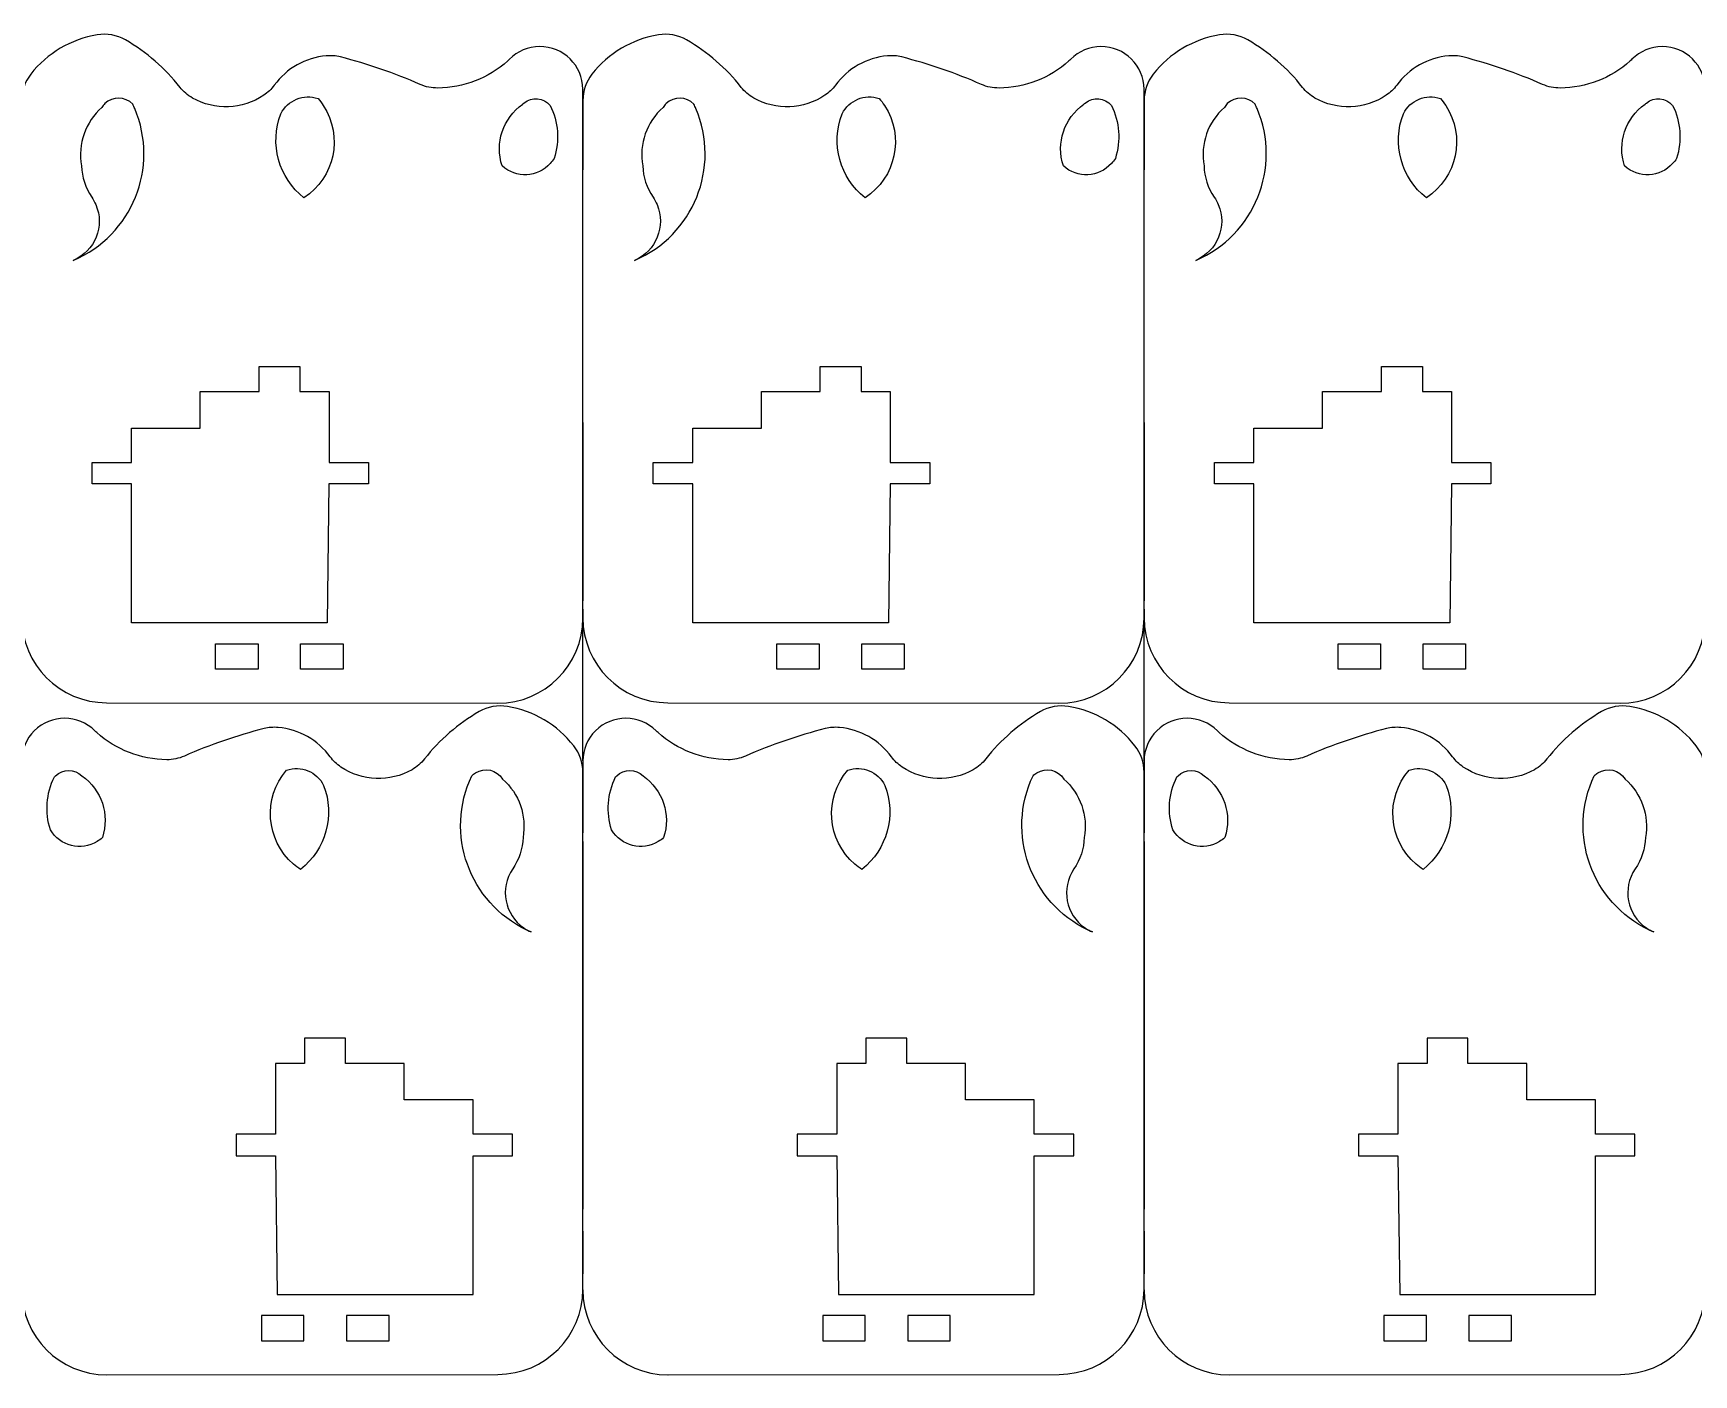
# Model space of a CAD drawing. Header units: inches. Extents: x -1166 to 134, y 1090 to 1990.
# Drawn here: x -211.2 to -15.9, y 1263.1 to 1420.9 of the extents above; entities that cross this region are included whole.
import ezdxf

# ---------------------------------------------------------------- set-up
doc = ezdxf.new("R2010")
doc.units = ezdxf.units.IN
doc.header["$MEASUREMENT"] = 0
doc.layers.add('Corte exterior', color=7, linetype='Continuous')
doc.layers.add('grabado linea medio', color=7, linetype='Continuous')

# ---------------------------------------------------------------- blocks, each defined once
blk = doc.blocks.new('block 280')
at = {"layer": 'Corte exterior', "color": 1, "lineweight": 25}
blk.add_lwpolyline([(-146.51, 1280), (-146.51, 1275)], dxfattribs=at)
blk = doc.blocks.new('block 284')
at = {"layer": 'Corte exterior', "color": 1, "lineweight": 25}
blk.add_open_spline([(-212.51, 1273.11), (-212.51, 1267.59), (-208.04, 1263.11), (-202.51, 1263.11), (-202.51, 1263.11), (-202.51, 1263.11), (-202.5, 1263.11), (-202.5, 1263.11), (-156.5, 1263.16), (-156.5, 1263.16), (-150.98, 1263.16), (-146.51, 1267.64), (-146.51, 1273.16), (-146.51, 1273.16), (-146.51, 1334), (-146.51, 1334), (-146.51, 1335.12), (-146.89, 1336.2), (-147.58, 1337.08), (-149.52, 1339.55), (-152.3, 1341.2), (-155.39, 1341.71), (-156.54, 1341.9), (-157.71, 1341.69), (-158.71, 1341.11), (-161.19, 1339.68), (-163.37, 1337.79), (-165.14, 1335.54), (-165.54, 1335.03), (-166.03, 1334.6), (-166.6, 1334.28), (-169.22, 1332.79), (-172.47, 1332.91), (-174.97, 1334.59), (-175.46, 1334.92), (-175.88, 1335.32), (-176.22, 1335.79), (-177.67, 1337.77), (-179.9, 1339.03), (-182.34, 1339.24), (-182.9, 1339.29), (-183.46, 1339.25), (-184.01, 1339.11), (-187.21, 1338.29), (-190.35, 1337.21), (-193.38, 1335.88), (-194.03, 1335.59), (-194.74, 1335.44), (-195.45, 1335.45), (-198.48, 1335.48), (-201.41, 1336.62), (-203.67, 1338.64), (-203.75, 1338.7), (-203.82, 1338.77), (-203.89, 1338.84), (-205.86, 1340.81), (-209.05, 1340.82), (-211.03, 1338.85), (-211.97, 1337.91), (-212.5, 1336.64), (-212.51, 1335.31), (-212.51, 1335.31), (-212.51, 1353.15), (-212.51, 1353.15), (-212.51, 1353.15), (-212.51, 1352.15), (-212.51, 1352.15), (-212.51, 1346.63), (-208.04, 1342.16), (-202.52, 1342.15), (-202.52, 1342.15), (-156.52, 1342.1), (-156.52, 1342.1), (-151, 1342.1), (-146.52, 1346.57), (-146.51, 1352.1), (-146.51, 1352.1), (-146.51, 1352.1), (-146.51, 1352.1), (-146.51, 1352.1), (-146.51, 1414.31), (-146.51, 1414.31), (-146.53, 1417.09), (-148.81, 1419.34), (-151.6, 1419.32), (-152.93, 1419.31), (-154.2, 1418.77), (-155.14, 1417.83), (-155.21, 1417.76), (-155.28, 1417.7), (-155.35, 1417.63), (-157.62, 1415.61), (-160.54, 1414.48), (-163.58, 1414.45), (-164.29, 1414.44), (-164.99, 1414.58), (-165.64, 1414.87), (-168.67, 1416.2), (-171.81, 1417.28), (-175.02, 1418.1), (-175.56, 1418.24), (-176.13, 1418.28), (-176.69, 1418.24), (-179.13, 1418.02), (-181.36, 1416.76), (-182.8, 1414.79), (-183.15, 1414.32), (-183.57, 1413.91), (-184.05, 1413.59), (-186.56, 1411.91), (-189.8, 1411.78), (-192.42, 1413.27), (-192.99, 1413.6), (-193.49, 1414.02), (-193.89, 1414.53), (-195.65, 1416.78), (-197.83, 1418.67), (-200.31, 1420.1), (-201.31, 1420.68), (-202.49, 1420.9), (-203.63, 1420.71), (-206.72, 1420.19), (-209.51, 1418.54), (-211.44, 1416.08), (-212.13, 1415.2), (-212.51, 1414.11), (-212.51, 1412.99), (-212.51, 1412.99), (-212.51, 1404.81), (-212.51, 1404.81)], degree=3, knots=[0, 0, 0, 0, 1, 1, 1, 2, 2, 2, 3, 3, 3, 4, 4, 4, 5, 5, 5, 6, 6, 6, 7, 7, 7, 8, 8, 8, 9, 9, 9, 10, 10, 10, 11, 11, 11, 12, 12, 12, 13, 13, 13, 14, 14, 14, 15, 15, 15, 16, 16, 16, 17, 17, 17, 18, 18, 18, 19, 19, 19, 20, 20, 20, 21, 21, 21, 22, 22, 22, 23, 23, 23, 24, 24, 24, 25, 25, 25, 26, 26, 26, 27, 27, 27, 28, 28, 28, 29, 29, 29, 30, 30, 30, 31, 31, 31, 32, 32, 32, 33, 33, 33, 34, 34, 34, 35, 35, 35, 36, 36, 36, 37, 37, 37, 38, 38, 38, 39, 39, 39, 40, 40, 40, 41, 41, 41, 42, 42, 42, 43, 43, 43, 43], dxfattribs=at)
blk = doc.blocks.new('block 294')
at = {"layer": 'Corte exterior', "color": 1, "lineweight": 25}
blk.add_lwpolyline([(-184.31, 1267.09), (-179.31, 1267.09), (-179.31, 1270.09), (-184.31, 1270.09), (-184.31, 1267.09)], dxfattribs=at)
blk = doc.blocks.new('block 299')
at = {"layer": 'Corte exterior', "color": 1, "lineweight": 25}
blk.add_lwpolyline([(-174.31, 1267.09), (-169.31, 1267.09), (-169.31, 1270.09), (-174.31, 1270.09), (-174.31, 1267.09)], dxfattribs=at)
blk = doc.blocks.new('block 304')
at = {"layer": 'Corte exterior', "color": 1, "lineweight": 25}
blk.add_open_spline([(-209.13, 1327.19), (-207.99, 1325.3), (-205.53, 1324.69), (-203.64, 1325.83), (-203.42, 1325.96), (-203.21, 1326.12), (-203.02, 1326.29), (-202.13, 1328.98), (-203.11, 1331.93), (-205.44, 1333.55), (-206.29, 1334.4), (-207.67, 1334.41), (-208.53, 1333.57), (-208.58, 1333.52), (-208.62, 1333.47), (-208.67, 1333.42), (-209.63, 1331.49), (-209.8, 1329.25), (-209.13, 1327.19)], degree=3, knots=[0, 0, 0, 0, 1, 1, 1, 2, 2, 2, 3, 3, 3, 4, 4, 4, 5, 5, 5, 6, 6, 6, 6], dxfattribs=at)
blk = doc.blocks.new('block 309')
at = {"layer": 'Corte exterior', "color": 1, "lineweight": 25}
blk.add_open_spline([(-179.71, 1322.55), (-176.73, 1324.89), (-175.63, 1328.9), (-177, 1332.43), (-177.8, 1334.03), (-179.66, 1334.79), (-181.36, 1334.22), (-184.18, 1330.94), (-183.82, 1326), (-180.54, 1323.17), (-180.28, 1322.95), (-180, 1322.74), (-179.71, 1322.55)], degree=3, knots=[0, 0, 0, 0, 1, 1, 1, 2, 2, 2, 3, 3, 3, 4, 4, 4, 4], dxfattribs=at)
blk = doc.blocks.new('block 314')
at = {"layer": 'Corte exterior', "color": 1, "lineweight": 25}
blk.add_open_spline([(-152.58, 1315.19), (-152.89, 1315.32), (-153.18, 1315.48), (-153.45, 1315.66), (-155.73, 1317.22), (-156.32, 1320.33), (-154.76, 1322.61), (-154.01, 1323.7), (-153.59, 1324.99), (-153.55, 1326.31), (-153.1, 1328.86), (-154, 1331.46), (-155.95, 1333.17), (-156.62, 1334.26), (-158.05, 1334.59), (-159.13, 1333.91), (-159.29, 1333.81), (-159.44, 1333.69), (-159.57, 1333.56), (-162.79, 1326.76), (-159.9, 1318.64), (-153.1, 1315.42), (-152.93, 1315.34), (-152.76, 1315.26), (-152.58, 1315.19)], degree=3, knots=[0, 0, 0, 0, 1, 1, 1, 2, 2, 2, 3, 3, 3, 4, 4, 4, 5, 5, 5, 6, 6, 6, 7, 7, 7, 8, 8, 8, 8], dxfattribs=at)
blk = doc.blocks.new('block 319')
at = {"layer": 'Corte exterior', "color": 1, "lineweight": 25}
blk.add_lwpolyline([(-184.71, 1349.09), (-184.71, 1346.09), (-189.71, 1346.09), (-189.71, 1349.09), (-184.71, 1349.09)], dxfattribs=at)
blk = doc.blocks.new('block 324')
at = {"layer": 'Corte exterior', "color": 1, "lineweight": 25}
blk.add_lwpolyline([(-174.71, 1349.09), (-174.71, 1346.09), (-179.71, 1346.09), (-179.71, 1349.09), (-174.71, 1349.09)], dxfattribs=at)
blk = doc.blocks.new('block 329')
at = {"layer": 'Corte exterior', "color": 1, "lineweight": 25}
blk.add_open_spline([(-206.44, 1394.18), (-203.9, 1395.26), (-202.71, 1398.2), (-203.79, 1400.74), (-203.92, 1401.04), (-204.08, 1401.33), (-204.27, 1401.61), (-205.01, 1402.7), (-205.43, 1403.98), (-205.47, 1405.3), (-205.93, 1407.85), (-205.02, 1410.45), (-203.08, 1412.17), (-202.98, 1412.33), (-202.86, 1412.47), (-202.73, 1412.61), (-201.81, 1413.49), (-200.34, 1413.47), (-199.45, 1412.55), (-199.37, 1412.38), (-199.3, 1412.21), (-199.22, 1412.04), (-196.28, 1405.11), (-199.52, 1397.12), (-206.44, 1394.18)], degree=3, knots=[0, 0, 0, 0, 1, 1, 1, 2, 2, 2, 3, 3, 3, 4, 4, 4, 5, 5, 5, 6, 6, 6, 7, 7, 7, 8, 8, 8, 8], dxfattribs=at)
blk = doc.blocks.new('block 334')
at = {"layer": 'Corte exterior', "color": 1, "lineweight": 25}
blk.add_open_spline([(-177.66, 1413.21), (-179.36, 1413.79), (-181.22, 1413.02), (-182.03, 1411.42), (-183.39, 1407.89), (-182.29, 1403.88), (-179.32, 1401.54), (-175.7, 1403.9), (-174.67, 1408.76), (-177.04, 1412.38), (-177.23, 1412.67), (-177.44, 1412.95), (-177.66, 1413.21)], degree=3, knots=[0, 0, 0, 0, 1, 1, 1, 2, 2, 2, 3, 3, 3, 4, 4, 4, 4], dxfattribs=at)
blk = doc.blocks.new('block 339')
at = {"layer": 'Corte exterior', "color": 1, "lineweight": 25}
blk.add_open_spline([(-150.36, 1412.41), (-151.14, 1413.34), (-152.51, 1413.45), (-153.44, 1412.68), (-153.49, 1412.63), (-153.54, 1412.59), (-153.58, 1412.54), (-155.91, 1410.93), (-156.9, 1407.97), (-156, 1405.28), (-154.36, 1403.8), (-151.83, 1403.93), (-150.35, 1405.57), (-150.18, 1405.76), (-150.03, 1405.96), (-149.89, 1406.18), (-149.23, 1408.24), (-149.39, 1410.48), (-150.36, 1412.41)], degree=3, knots=[0, 0, 0, 0, 1, 1, 1, 2, 2, 2, 3, 3, 3, 4, 4, 4, 5, 5, 5, 6, 6, 6, 6], dxfattribs=at)
blk = doc.blocks.new('block 345')
at = {"layer": 'Corte exterior', "color": 1, "lineweight": 25}
blk.add_lwpolyline([(-146.51, 1376.12), (-146.51, 1403.81)], dxfattribs=at)
blk = doc.blocks.new('block 350')
at = {"layer": 'Corte exterior', "color": 1, "lineweight": 25}
blk.add_lwpolyline([(-146.51, 1335.31), (-146.51, 1326.85)], dxfattribs=at)
blk = doc.blocks.new('block 355')
at = {"layer": 'Corte exterior', "color": 1, "lineweight": 25}
blk.add_lwpolyline([(-146.51, 1325.85), (-146.51, 1282.61)], dxfattribs=at)
blk = doc.blocks.new('block 360')
at = {"layer": 'Corte exterior', "color": 1, "lineweight": 25}
blk.add_lwpolyline([(-146.51, 1375.12), (-146.51, 1354.15)], dxfattribs=at)
blk = doc.blocks.new('block 365')
at = {"layer": 'Corte exterior', "color": 1, "lineweight": 25}
blk.add_lwpolyline([(-80.51, 1280), (-80.5, 1275)], dxfattribs=at)
blk = doc.blocks.new('block 369')
at = {"layer": 'Corte exterior', "color": 1, "lineweight": 25}
blk.add_open_spline([(-146.51, 1273.11), (-146.51, 1267.59), (-142.03, 1263.11), (-136.51, 1263.11), (-136.51, 1263.11), (-136.5, 1263.11), (-136.5, 1263.11), (-136.5, 1263.11), (-90.5, 1263.16), (-90.5, 1263.16), (-84.98, 1263.16), (-80.51, 1267.64), (-80.51, 1273.16), (-80.51, 1273.16), (-80.51, 1334), (-80.51, 1334), (-80.51, 1335.12), (-80.89, 1336.2), (-81.58, 1337.08), (-83.51, 1339.55), (-86.3, 1341.2), (-89.39, 1341.71), (-90.53, 1341.9), (-91.71, 1341.69), (-92.71, 1341.11), (-95.19, 1339.68), (-97.37, 1337.79), (-99.13, 1335.54), (-99.53, 1335.03), (-100.03, 1334.6), (-100.6, 1334.28), (-103.22, 1332.79), (-106.46, 1332.91), (-108.97, 1334.59), (-109.45, 1334.92), (-109.88, 1335.32), (-110.22, 1335.79), (-111.66, 1337.77), (-113.89, 1339.03), (-116.33, 1339.24), (-116.89, 1339.29), (-117.46, 1339.25), (-118, 1339.11), (-121.21, 1338.29), (-124.35, 1337.21), (-127.38, 1335.88), (-128.03, 1335.59), (-128.73, 1335.44), (-129.44, 1335.45), (-132.48, 1335.48), (-135.4, 1336.62), (-137.67, 1338.64), (-137.74, 1338.7), (-137.82, 1338.77), (-137.89, 1338.84), (-139.85, 1340.81), (-143.05, 1340.82), (-145.03, 1338.85), (-145.97, 1337.91), (-146.5, 1336.64), (-146.51, 1335.31), (-146.51, 1335.31), (-146.51, 1353.15), (-146.51, 1353.15), (-146.51, 1353.15), (-146.51, 1352.15), (-146.51, 1352.15), (-146.51, 1346.63), (-142.04, 1342.16), (-136.52, 1342.15), (-136.52, 1342.15), (-90.52, 1342.1), (-90.52, 1342.1), (-84.99, 1342.1), (-80.51, 1346.57), (-80.51, 1352.1), (-80.51, 1352.1), (-80.51, 1352.1), (-80.51, 1352.1), (-80.51, 1352.1), (-80.51, 1414.31), (-80.51, 1414.31), (-80.53, 1417.09), (-82.81, 1419.34), (-85.59, 1419.32), (-86.92, 1419.31), (-88.19, 1418.77), (-89.13, 1417.83), (-89.2, 1417.76), (-89.27, 1417.7), (-89.35, 1417.63), (-91.61, 1415.61), (-94.54, 1414.48), (-97.57, 1414.45), (-98.29, 1414.44), (-98.99, 1414.58), (-99.64, 1414.87), (-102.67, 1416.2), (-105.81, 1417.28), (-109.01, 1418.1), (-109.56, 1418.24), (-110.13, 1418.28), (-110.69, 1418.24), (-113.13, 1418.02), (-115.35, 1416.76), (-116.8, 1414.79), (-117.14, 1414.32), (-117.57, 1413.91), (-118.05, 1413.59), (-120.55, 1411.91), (-123.8, 1411.78), (-126.42, 1413.27), (-126.99, 1413.6), (-127.48, 1414.02), (-127.88, 1414.53), (-129.65, 1416.78), (-131.83, 1418.67), (-134.31, 1420.1), (-135.31, 1420.68), (-136.49, 1420.9), (-137.63, 1420.71), (-140.72, 1420.19), (-143.51, 1418.54), (-145.44, 1416.08), (-146.13, 1415.2), (-146.51, 1414.11), (-146.51, 1412.99), (-146.51, 1412.99), (-146.51, 1404.81), (-146.51, 1404.81)], degree=3, knots=[0, 0, 0, 0, 1, 1, 1, 2, 2, 2, 3, 3, 3, 4, 4, 4, 5, 5, 5, 6, 6, 6, 7, 7, 7, 8, 8, 8, 9, 9, 9, 10, 10, 10, 11, 11, 11, 12, 12, 12, 13, 13, 13, 14, 14, 14, 15, 15, 15, 16, 16, 16, 17, 17, 17, 18, 18, 18, 19, 19, 19, 20, 20, 20, 21, 21, 21, 22, 22, 22, 23, 23, 23, 24, 24, 24, 25, 25, 25, 26, 26, 26, 27, 27, 27, 28, 28, 28, 29, 29, 29, 30, 30, 30, 31, 31, 31, 32, 32, 32, 33, 33, 33, 34, 34, 34, 35, 35, 35, 36, 36, 36, 37, 37, 37, 38, 38, 38, 39, 39, 39, 40, 40, 40, 41, 41, 41, 42, 42, 42, 43, 43, 43, 43], dxfattribs=at)
blk = doc.blocks.new('block 374')
at = {"layer": 'Corte exterior', "color": 1, "lineweight": 25}
blk.add_lwpolyline([(-146.51, 1273.11), (-146.51, 1281.61)], dxfattribs=at)
blk = doc.blocks.new('block 379')
at = {"layer": 'Corte exterior', "color": 1, "lineweight": 25}
blk.add_lwpolyline([(-118.31, 1267.09), (-113.31, 1267.09), (-113.31, 1270.09), (-118.31, 1270.09), (-118.31, 1267.09)], dxfattribs=at)
blk = doc.blocks.new('block 384')
at = {"layer": 'Corte exterior', "color": 1, "lineweight": 25}
blk.add_lwpolyline([(-108.31, 1267.09), (-103.31, 1267.09), (-103.31, 1270.09), (-108.31, 1270.09), (-108.31, 1267.09)], dxfattribs=at)
blk = doc.blocks.new('block 389')
at = {"layer": 'Corte exterior', "color": 1, "lineweight": 25}
blk.add_open_spline([(-143.13, 1327.19), (-141.99, 1325.3), (-139.53, 1324.69), (-137.64, 1325.83), (-137.42, 1325.96), (-137.21, 1326.12), (-137.02, 1326.29), (-136.12, 1328.98), (-137.11, 1331.93), (-139.44, 1333.55), (-140.28, 1334.4), (-141.67, 1334.41), (-142.53, 1333.57), (-142.57, 1333.52), (-142.62, 1333.47), (-142.66, 1333.42), (-143.63, 1331.49), (-143.8, 1329.25), (-143.13, 1327.19)], degree=3, knots=[0, 0, 0, 0, 1, 1, 1, 2, 2, 2, 3, 3, 3, 4, 4, 4, 5, 5, 5, 6, 6, 6, 6], dxfattribs=at)
blk = doc.blocks.new('block 394')
at = {"layer": 'Corte exterior', "color": 1, "lineweight": 25}
blk.add_open_spline([(-113.7, 1322.55), (-110.73, 1324.89), (-109.63, 1328.9), (-111, 1332.43), (-111.8, 1334.03), (-113.66, 1334.79), (-115.36, 1334.22), (-118.18, 1330.94), (-117.81, 1326), (-114.54, 1323.17), (-114.27, 1322.95), (-113.99, 1322.74), (-113.7, 1322.55)], degree=3, knots=[0, 0, 0, 0, 1, 1, 1, 2, 2, 2, 3, 3, 3, 4, 4, 4, 4], dxfattribs=at)
blk = doc.blocks.new('block 399')
at = {"layer": 'Corte exterior', "color": 1, "lineweight": 25}
blk.add_open_spline([(-86.58, 1315.19), (-86.88, 1315.32), (-87.17, 1315.48), (-87.45, 1315.66), (-89.73, 1317.22), (-90.31, 1320.33), (-88.76, 1322.61), (-88.01, 1323.7), (-87.59, 1324.99), (-87.55, 1326.31), (-87.09, 1328.86), (-88, 1331.46), (-89.94, 1333.17), (-90.62, 1334.26), (-92.05, 1334.59), (-93.13, 1333.91), (-93.29, 1333.81), (-93.44, 1333.69), (-93.57, 1333.56), (-96.79, 1326.76), (-93.89, 1318.64), (-87.1, 1315.42), (-86.93, 1315.34), (-86.75, 1315.26), (-86.58, 1315.19)], degree=3, knots=[0, 0, 0, 0, 1, 1, 1, 2, 2, 2, 3, 3, 3, 4, 4, 4, 5, 5, 5, 6, 6, 6, 7, 7, 7, 8, 8, 8, 8], dxfattribs=at)
blk = doc.blocks.new('block 404')
at = {"layer": 'Corte exterior', "color": 1, "lineweight": 25}
blk.add_lwpolyline([(-118.71, 1349.09), (-118.71, 1346.09), (-123.71, 1346.09), (-123.71, 1349.09), (-118.71, 1349.09)], dxfattribs=at)
blk = doc.blocks.new('block 409')
at = {"layer": 'Corte exterior', "color": 1, "lineweight": 25}
blk.add_lwpolyline([(-108.71, 1349.09), (-108.71, 1346.09), (-113.71, 1346.09), (-113.71, 1349.09), (-108.71, 1349.09)], dxfattribs=at)
blk = doc.blocks.new('block 414')
at = {"layer": 'Corte exterior', "color": 1, "lineweight": 25}
blk.add_open_spline([(-140.44, 1394.18), (-137.9, 1395.26), (-136.71, 1398.2), (-137.79, 1400.74), (-137.92, 1401.04), (-138.08, 1401.33), (-138.26, 1401.61), (-139.01, 1402.7), (-139.43, 1403.98), (-139.47, 1405.3), (-139.92, 1407.85), (-139.02, 1410.45), (-137.08, 1412.17), (-136.98, 1412.33), (-136.86, 1412.47), (-136.72, 1412.61), (-135.8, 1413.49), (-134.34, 1413.47), (-133.45, 1412.55), (-133.37, 1412.38), (-133.29, 1412.21), (-133.22, 1412.04), (-130.28, 1405.11), (-133.51, 1397.12), (-140.44, 1394.18)], degree=3, knots=[0, 0, 0, 0, 1, 1, 1, 2, 2, 2, 3, 3, 3, 4, 4, 4, 5, 5, 5, 6, 6, 6, 7, 7, 7, 8, 8, 8, 8], dxfattribs=at)
blk = doc.blocks.new('block 419')
at = {"layer": 'Corte exterior', "color": 1, "lineweight": 25}
blk.add_open_spline([(-111.66, 1413.21), (-113.36, 1413.79), (-115.22, 1413.02), (-116.02, 1411.42), (-117.39, 1407.89), (-116.29, 1403.88), (-113.32, 1401.54), (-109.69, 1403.9), (-108.67, 1408.76), (-111.03, 1412.38), (-111.22, 1412.67), (-111.43, 1412.95), (-111.66, 1413.21)], degree=3, knots=[0, 0, 0, 0, 1, 1, 1, 2, 2, 2, 3, 3, 3, 4, 4, 4, 4], dxfattribs=at)
blk = doc.blocks.new('block 424')
at = {"layer": 'Corte exterior', "color": 1, "lineweight": 25}
blk.add_open_spline([(-84.36, 1412.41), (-85.13, 1413.34), (-86.51, 1413.45), (-87.43, 1412.68), (-87.48, 1412.63), (-87.53, 1412.59), (-87.58, 1412.54), (-89.91, 1410.93), (-90.89, 1407.97), (-90, 1405.28), (-88.36, 1403.8), (-85.83, 1403.93), (-84.35, 1405.57), (-84.18, 1405.76), (-84.02, 1405.96), (-83.89, 1406.18), (-83.22, 1408.24), (-83.39, 1410.48), (-84.36, 1412.41)], degree=3, knots=[0, 0, 0, 0, 1, 1, 1, 2, 2, 2, 3, 3, 3, 4, 4, 4, 5, 5, 5, 6, 6, 6, 6], dxfattribs=at)
blk = doc.blocks.new('block 430')
at = {"layer": 'Corte exterior', "color": 1, "lineweight": 25}
blk.add_lwpolyline([(-80.5, 1376.12), (-80.5, 1403.81)], dxfattribs=at)
blk = doc.blocks.new('block 435')
at = {"layer": 'Corte exterior', "color": 1, "lineweight": 25}
blk.add_lwpolyline([(-80.51, 1335.31), (-80.51, 1326.85)], dxfattribs=at)
blk = doc.blocks.new('block 440')
at = {"layer": 'Corte exterior', "color": 1, "lineweight": 25}
blk.add_lwpolyline([(-80.51, 1325.85), (-80.51, 1282.61)], dxfattribs=at)
blk = doc.blocks.new('block 445')
at = {"layer": 'Corte exterior', "color": 1, "lineweight": 25}
blk.add_lwpolyline([(-80.5, 1375.12), (-80.5, 1354.15)], dxfattribs=at)
blk = doc.blocks.new('block 454')
at = {"layer": 'Corte exterior', "color": 1, "lineweight": 25}
blk.add_open_spline([(-80.51, 1273.11), (-80.51, 1267.59), (-76.03, 1263.11), (-70.51, 1263.11), (-70.5, 1263.11), (-70.5, 1263.11), (-70.5, 1263.11), (-70.5, 1263.11), (-24.5, 1263.16), (-24.5, 1263.16), (-18.98, 1263.16), (-14.51, 1267.64), (-14.51, 1273.16), (-14.51, 1273.16), (-14.51, 1334), (-14.51, 1334), (-14.51, 1335.12), (-14.88, 1336.2), (-15.58, 1337.08), (-17.51, 1339.55), (-20.3, 1341.2), (-23.39, 1341.71), (-24.53, 1341.9), (-25.7, 1341.69), (-26.71, 1341.11), (-29.18, 1339.68), (-31.36, 1337.79), (-33.13, 1335.54), (-33.53, 1335.03), (-34.03, 1334.6), (-34.59, 1334.28), (-37.22, 1332.79), (-40.46, 1332.91), (-42.97, 1334.59), (-43.45, 1334.92), (-43.87, 1335.32), (-44.22, 1335.79), (-45.66, 1337.77), (-47.89, 1339.03), (-50.33, 1339.24), (-50.89, 1339.29), (-51.46, 1339.25), (-52, 1339.11), (-55.21, 1338.29), (-58.34, 1337.21), (-61.37, 1335.88), (-62.02, 1335.59), (-62.73, 1335.44), (-63.44, 1335.45), (-66.48, 1335.48), (-69.4, 1336.62), (-71.67, 1338.64), (-71.74, 1338.7), (-71.81, 1338.77), (-71.88, 1338.84), (-73.85, 1340.81), (-77.05, 1340.82), (-79.02, 1338.85), (-79.96, 1337.91), (-80.5, 1336.64), (-80.51, 1335.31), (-80.51, 1335.31), (-80.5, 1353.15), (-80.5, 1353.15), (-80.5, 1353.15), (-80.5, 1352.15), (-80.5, 1352.15), (-80.5, 1346.63), (-76.03, 1342.16), (-70.52, 1342.15), (-70.52, 1342.15), (-24.51, 1342.1), (-24.51, 1342.1), (-18.99, 1342.1), (-14.51, 1346.57), (-14.5, 1352.1), (-14.5, 1352.1), (-14.5, 1352.1), (-14.5, 1352.1), (-14.5, 1352.1), (-14.5, 1414.31), (-14.5, 1414.31), (-14.53, 1417.09), (-16.8, 1419.34), (-19.59, 1419.32), (-20.92, 1419.31), (-22.19, 1418.77), (-23.13, 1417.83), (-23.2, 1417.76), (-23.27, 1417.7), (-23.34, 1417.63), (-25.61, 1415.61), (-28.53, 1414.48), (-31.57, 1414.45), (-32.28, 1414.44), (-32.99, 1414.58), (-33.64, 1414.87), (-36.67, 1416.2), (-39.8, 1417.28), (-43.01, 1418.1), (-43.56, 1418.24), (-44.12, 1418.28), (-44.68, 1418.24), (-47.12, 1418.02), (-49.35, 1416.76), (-50.8, 1414.79), (-51.14, 1414.32), (-51.56, 1413.91), (-52.05, 1413.59), (-54.55, 1411.91), (-57.79, 1411.78), (-60.42, 1413.27), (-60.98, 1413.6), (-61.48, 1414.02), (-61.88, 1414.53), (-63.65, 1416.78), (-65.83, 1418.67), (-68.31, 1420.1), (-69.31, 1420.68), (-70.48, 1420.9), (-71.63, 1420.71), (-74.72, 1420.19), (-77.5, 1418.54), (-79.44, 1416.08), (-80.13, 1415.2), (-80.5, 1414.11), (-80.5, 1412.99), (-80.5, 1412.99), (-80.5, 1404.81), (-80.5, 1404.81)], degree=3, knots=[0, 0, 0, 0, 1, 1, 1, 2, 2, 2, 3, 3, 3, 4, 4, 4, 5, 5, 5, 6, 6, 6, 7, 7, 7, 8, 8, 8, 9, 9, 9, 10, 10, 10, 11, 11, 11, 12, 12, 12, 13, 13, 13, 14, 14, 14, 15, 15, 15, 16, 16, 16, 17, 17, 17, 18, 18, 18, 19, 19, 19, 20, 20, 20, 21, 21, 21, 22, 22, 22, 23, 23, 23, 24, 24, 24, 25, 25, 25, 26, 26, 26, 27, 27, 27, 28, 28, 28, 29, 29, 29, 30, 30, 30, 31, 31, 31, 32, 32, 32, 33, 33, 33, 34, 34, 34, 35, 35, 35, 36, 36, 36, 37, 37, 37, 38, 38, 38, 39, 39, 39, 40, 40, 40, 41, 41, 41, 42, 42, 42, 43, 43, 43, 43], dxfattribs=at)
blk = doc.blocks.new('block 459')
at = {"layer": 'Corte exterior', "color": 1, "lineweight": 25}
blk.add_lwpolyline([(-80.51, 1273.11), (-80.51, 1281.61)], dxfattribs=at)
blk = doc.blocks.new('block 464')
at = {"layer": 'Corte exterior', "color": 1, "lineweight": 25}
blk.add_lwpolyline([(-52.31, 1267.09), (-47.31, 1267.09), (-47.31, 1270.09), (-52.31, 1270.09), (-52.31, 1267.09)], dxfattribs=at)
blk = doc.blocks.new('block 469')
at = {"layer": 'Corte exterior', "color": 1, "lineweight": 25}
blk.add_lwpolyline([(-42.31, 1267.09), (-37.31, 1267.09), (-37.31, 1270.09), (-42.31, 1270.09), (-42.31, 1267.09)], dxfattribs=at)
blk = doc.blocks.new('block 474')
at = {"layer": 'Corte exterior', "color": 1, "lineweight": 25}
blk.add_open_spline([(-77.12, 1327.19), (-75.98, 1325.3), (-73.53, 1324.69), (-71.63, 1325.83), (-71.41, 1325.96), (-71.21, 1326.12), (-71.02, 1326.29), (-70.12, 1328.98), (-71.11, 1331.93), (-73.44, 1333.55), (-74.28, 1334.4), (-75.66, 1334.41), (-76.52, 1333.57), (-76.57, 1333.52), (-76.62, 1333.47), (-76.66, 1333.42), (-77.63, 1331.49), (-77.79, 1329.25), (-77.12, 1327.19)], degree=3, knots=[0, 0, 0, 0, 1, 1, 1, 2, 2, 2, 3, 3, 3, 4, 4, 4, 5, 5, 5, 6, 6, 6, 6], dxfattribs=at)
blk = doc.blocks.new('block 479')
at = {"layer": 'Corte exterior', "color": 1, "lineweight": 25}
blk.add_open_spline([(-47.7, 1322.55), (-44.73, 1324.89), (-43.63, 1328.9), (-44.99, 1332.43), (-45.8, 1334.03), (-47.66, 1334.79), (-49.35, 1334.22), (-52.18, 1330.94), (-51.81, 1326), (-48.53, 1323.17), (-48.27, 1322.95), (-47.99, 1322.74), (-47.7, 1322.55)], degree=3, knots=[0, 0, 0, 0, 1, 1, 1, 2, 2, 2, 3, 3, 3, 4, 4, 4, 4], dxfattribs=at)
blk = doc.blocks.new('block 484')
at = {"layer": 'Corte exterior', "color": 1, "lineweight": 25}
blk.add_open_spline([(-20.58, 1315.19), (-20.88, 1315.32), (-21.17, 1315.48), (-21.44, 1315.66), (-23.72, 1317.22), (-24.31, 1320.33), (-22.75, 1322.61), (-22.01, 1323.7), (-21.59, 1324.99), (-21.55, 1326.31), (-21.09, 1328.86), (-22, 1331.46), (-23.94, 1333.17), (-24.62, 1334.26), (-26.04, 1334.59), (-27.13, 1333.91), (-27.29, 1333.81), (-27.43, 1333.69), (-27.56, 1333.56), (-30.79, 1326.76), (-27.89, 1318.64), (-21.09, 1315.42), (-20.92, 1315.34), (-20.75, 1315.26), (-20.58, 1315.19)], degree=3, knots=[0, 0, 0, 0, 1, 1, 1, 2, 2, 2, 3, 3, 3, 4, 4, 4, 5, 5, 5, 6, 6, 6, 7, 7, 7, 8, 8, 8, 8], dxfattribs=at)
blk = doc.blocks.new('block 489')
at = {"layer": 'Corte exterior', "color": 1, "lineweight": 25}
blk.add_lwpolyline([(-52.7, 1349.09), (-52.7, 1346.09), (-57.7, 1346.09), (-57.7, 1349.09), (-52.7, 1349.09)], dxfattribs=at)
blk = doc.blocks.new('block 494')
at = {"layer": 'Corte exterior', "color": 1, "lineweight": 25}
blk.add_lwpolyline([(-42.7, 1349.09), (-42.7, 1346.09), (-47.7, 1346.09), (-47.7, 1349.09), (-42.7, 1349.09)], dxfattribs=at)
blk = doc.blocks.new('block 499')
at = {"layer": 'Corte exterior', "color": 1, "lineweight": 25}
blk.add_open_spline([(-74.44, 1394.18), (-71.89, 1395.26), (-70.71, 1398.2), (-71.78, 1400.74), (-71.91, 1401.04), (-72.07, 1401.33), (-72.26, 1401.61), (-73.01, 1402.7), (-73.42, 1403.98), (-73.46, 1405.3), (-73.92, 1407.85), (-73.01, 1410.45), (-71.07, 1412.17), (-70.97, 1412.33), (-70.85, 1412.47), (-70.72, 1412.61), (-69.8, 1413.49), (-68.34, 1413.47), (-67.45, 1412.55), (-67.37, 1412.38), (-67.29, 1412.21), (-67.22, 1412.04), (-64.28, 1405.11), (-67.51, 1397.12), (-74.44, 1394.18)], degree=3, knots=[0, 0, 0, 0, 1, 1, 1, 2, 2, 2, 3, 3, 3, 4, 4, 4, 5, 5, 5, 6, 6, 6, 7, 7, 7, 8, 8, 8, 8], dxfattribs=at)
blk = doc.blocks.new('block 504')
at = {"layer": 'Corte exterior', "color": 1, "lineweight": 25}
blk.add_open_spline([(-45.66, 1413.21), (-47.36, 1413.79), (-49.22, 1413.02), (-50.02, 1411.42), (-51.38, 1407.89), (-50.29, 1403.88), (-47.31, 1401.54), (-43.69, 1403.9), (-42.67, 1408.76), (-45.03, 1412.38), (-45.22, 1412.67), (-45.43, 1412.95), (-45.66, 1413.21)], degree=3, knots=[0, 0, 0, 0, 1, 1, 1, 2, 2, 2, 3, 3, 3, 4, 4, 4, 4], dxfattribs=at)
blk = doc.blocks.new('block 509')
at = {"layer": 'Corte exterior', "color": 1, "lineweight": 25}
blk.add_open_spline([(-18.35, 1412.41), (-19.13, 1413.34), (-20.51, 1413.45), (-21.43, 1412.68), (-21.48, 1412.63), (-21.53, 1412.59), (-21.58, 1412.54), (-23.91, 1410.93), (-24.89, 1407.97), (-24, 1405.28), (-22.36, 1403.8), (-19.83, 1403.93), (-18.35, 1405.57), (-18.17, 1405.76), (-18.02, 1405.96), (-17.89, 1406.18), (-17.22, 1408.24), (-17.39, 1410.48), (-18.35, 1412.41)], degree=3, knots=[0, 0, 0, 0, 1, 1, 1, 2, 2, 2, 3, 3, 3, 4, 4, 4, 5, 5, 5, 6, 6, 6, 6], dxfattribs=at)
blk = doc.blocks.new('block 714')
at = {"layer": 'grabado linea medio', "color": 2, "lineweight": 25}
blk.add_lwpolyline([(-174.44, 1302.69), (-179.24, 1302.69), (-179.24, 1299.74), (-182.66, 1299.74), (-182.66, 1291.4), (-187.3, 1291.4), (-187.3, 1288.88), (-182.66, 1288.88), (-182.46, 1272.54), (-159.43, 1272.54), (-159.43, 1288.88), (-154.79, 1288.88), (-154.79, 1291.4), (-159.43, 1291.4), (-159.43, 1295.46), (-167.51, 1295.46), (-167.51, 1299.74), (-174.44, 1299.74), (-174.44, 1302.69)], dxfattribs=at)
blk = doc.blocks.new('block 719')
at = {"layer": 'grabado linea medio', "color": 2, "lineweight": 25}
blk.add_lwpolyline([(-176.36, 1378.74), (-176.36, 1370.4), (-171.72, 1370.4), (-171.72, 1367.88), (-176.37, 1367.88), (-176.57, 1351.54), (-199.59, 1351.54), (-199.59, 1367.88), (-204.23, 1367.88), (-204.23, 1370.4), (-199.59, 1370.4), (-199.59, 1374.46), (-191.51, 1374.46), (-191.51, 1378.74), (-184.59, 1378.74), (-184.59, 1381.69), (-179.79, 1381.69), (-179.79, 1378.74), (-176.36, 1378.74)], dxfattribs=at)
blk = doc.blocks.new('block 724')
at = {"layer": 'grabado linea medio', "color": 2, "lineweight": 25}
blk.add_lwpolyline([(-108.43, 1302.69), (-113.23, 1302.69), (-113.23, 1299.74), (-116.66, 1299.74), (-116.66, 1291.4), (-121.3, 1291.4), (-121.3, 1288.88), (-116.66, 1288.88), (-116.46, 1272.54), (-93.43, 1272.54), (-93.43, 1288.88), (-88.79, 1288.88), (-88.79, 1291.4), (-93.43, 1291.4), (-93.43, 1295.46), (-101.51, 1295.46), (-101.51, 1299.74), (-108.43, 1299.74), (-108.43, 1302.69)], dxfattribs=at)
blk = doc.blocks.new('block 729')
at = {"layer": 'grabado linea medio', "color": 2, "lineweight": 25}
blk.add_lwpolyline([(-110.36, 1378.74), (-110.36, 1370.4), (-105.72, 1370.4), (-105.72, 1367.88), (-110.36, 1367.88), (-110.56, 1351.54), (-133.59, 1351.54), (-133.59, 1367.88), (-138.23, 1367.88), (-138.23, 1370.4), (-133.59, 1370.4), (-133.59, 1374.46), (-125.51, 1374.46), (-125.51, 1378.74), (-118.59, 1378.74), (-118.59, 1381.69), (-113.79, 1381.69), (-113.79, 1378.74), (-110.36, 1378.74)], dxfattribs=at)
blk = doc.blocks.new('block 734')
at = {"layer": 'grabado linea medio', "color": 2, "lineweight": 25}
blk.add_lwpolyline([(-42.43, 1302.69), (-47.23, 1302.69), (-47.23, 1299.74), (-50.65, 1299.74), (-50.65, 1291.4), (-55.29, 1291.4), (-55.29, 1288.88), (-50.65, 1288.88), (-50.45, 1272.54), (-27.42, 1272.54), (-27.42, 1288.88), (-22.78, 1288.88), (-22.78, 1291.4), (-27.42, 1291.4), (-27.42, 1295.46), (-35.5, 1295.46), (-35.5, 1299.74), (-42.43, 1299.74), (-42.43, 1302.69)], dxfattribs=at)
blk = doc.blocks.new('block 739')
at = {"layer": 'grabado linea medio', "color": 2, "lineweight": 25}
blk.add_lwpolyline([(-44.36, 1378.74), (-44.36, 1370.4), (-39.72, 1370.4), (-39.72, 1367.88), (-44.36, 1367.88), (-44.56, 1351.54), (-67.59, 1351.54), (-67.59, 1367.88), (-72.23, 1367.88), (-72.23, 1370.4), (-67.59, 1370.4), (-67.59, 1374.46), (-59.51, 1374.46), (-59.51, 1378.74), (-52.58, 1378.74), (-52.58, 1381.69), (-47.78, 1381.69), (-47.78, 1378.74), (-44.36, 1378.74)], dxfattribs=at)

msp = doc.modelspace()

# ---------------------------------------------------------------- block references
at = {"layer": 'Corte exterior'}
for name in ['block 284', 'block 369', 'block 454', 'block 329', 'block 334', 'block 339', 'block 414', 'block 419', 'block 424', 'block 499', 'block 504', 'block 509', 'block 345', 'block 430', 'block 360', 'block 445', 'block 319', 'block 324', 'block 404', 'block 409', 'block 489', 'block 494', 'block 304', 'block 309', 'block 314', 'block 350', 'block 389', 'block 394', 'block 399', 'block 435', 'block 474', 'block 479', 'block 484', 'block 355', 'block 440', 'block 374', 'block 459', 'block 280', 'block 365', 'block 294', 'block 299', 'block 379', 'block 384', 'block 464', 'block 469']:
    msp.add_blockref(name, (0, 0), dxfattribs=at)
at = {"layer": 'grabado linea medio'}
for name in ['block 719', 'block 729', 'block 739', 'block 714', 'block 724', 'block 734']:
    msp.add_blockref(name, (0, 0), dxfattribs=at)

doc.saveas('drawing.dxf')
